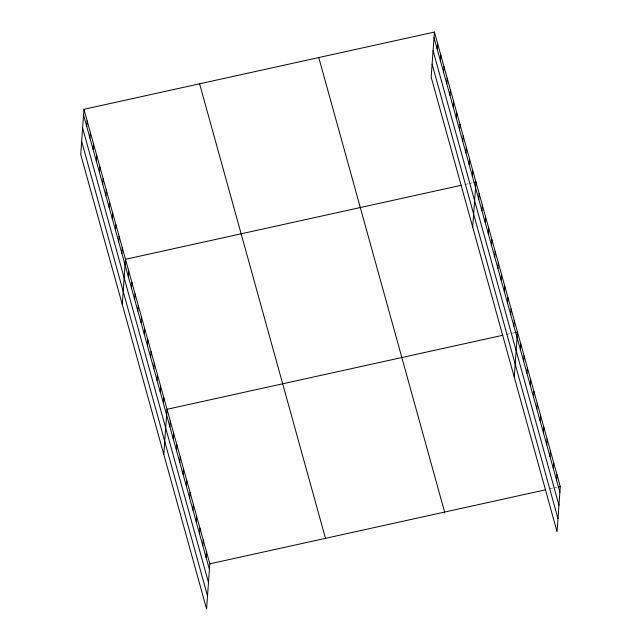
<?xml version="1.0" encoding="UTF-8"?>
<svg xmlns="http://www.w3.org/2000/svg" width="641" height="641" viewBox="0 0 641 641"><rect width="100%" height="100%" fill="white"/><g stroke="black" fill="none" stroke-linecap="round" stroke-linejoin="round"><path stroke-width="0.48" stroke-dasharray="3.21 2.4" d="M464.933 184.472L468.611 183.663M469.524 183.454L472.281 182.853M506.47 334.458L510.148 333.649M511.061 333.448L513.818 332.839M549.265 488.995L552.943 488.186M553.856 487.985L557.526 487.176"/><path stroke-width="0.96" d="M83.947 109.315L80.718 154.433L206.586 608.95L209.823 563.832L83.947 109.315L434.414 32.05L560.282 486.567L557.053 531.685L431.177 77.168L434.414 32.05M86.743 126.477L87.144 120.853M89.94 138.015L90.341 132.391M93.129 149.553L93.538 143.929M96.326 161.091L96.735 155.467M99.523 172.629L99.924 167.005M102.72 184.167L103.121 178.543M105.917 195.705L106.318 190.081M109.106 207.243L109.515 201.619M112.303 218.781L112.704 213.157M115.5 230.319L115.901 224.687M118.697 241.857L119.098 236.225M121.886 253.395L122.295 247.763M122.255 304.419L125.492 259.301L461.264 185.281M128.28 276.471L128.681 270.839M131.477 288.009L131.878 282.377M134.666 299.547L135.075 293.915M137.863 311.077L138.272 305.453M141.06 322.615L141.461 316.991M144.257 334.153L144.658 328.529M147.454 345.691L147.855 340.067M150.643 357.229L151.052 351.605M153.84 368.767L154.241 363.143M157.037 380.305L157.438 374.681M160.234 391.843L160.635 386.219M163.423 403.381L163.832 397.757M163.792 454.413L167.029 409.295L502.8 335.267M169.913 426.81L170.314 421.185M173.206 438.7L173.607 433.068M176.499 450.583L176.9 444.958M179.792 462.473L180.193 456.849M183.078 474.356L183.486 468.731M186.371 486.247L186.779 480.622M189.664 498.137L190.065 492.504M192.957 510.02L193.358 504.395M196.25 521.91L196.651 516.285M199.543 533.793L199.944 528.168M202.836 545.683L203.237 540.059M206.122 557.574L206.53 551.941M437.202 49.213L437.611 43.588M440.399 60.751L440.808 55.126M443.596 72.289L443.997 66.664M446.793 83.827L447.194 78.202M449.99 95.365L450.391 89.74M453.179 106.903L453.588 101.278M456.376 118.441L456.777 112.816M459.573 129.979L459.974 124.354M462.77 141.517L463.171 135.892M465.959 153.055L466.368 147.43M469.156 164.593L469.557 158.968M472.353 176.131L472.754 170.506M472.713 227.162L475.951 182.044L474.116 182.445M478.739 199.207L479.148 193.582M481.936 210.745L482.344 205.12M485.133 222.283L485.533 216.658M488.33 233.821L488.73 228.196M491.527 245.359L491.927 239.734M494.716 256.897L495.124 251.272M497.913 268.435L498.313 262.81M501.11 279.973L501.51 274.348M504.307 291.511L504.707 285.886M507.496 303.049L507.904 297.416M510.693 314.587L511.093 308.954M513.89 326.125L514.29 320.492M514.25 377.148L517.487 332.03L514.731 332.639M520.38 349.545L520.78 343.921M523.665 361.436L524.074 355.811M526.958 373.318L527.367 367.694M530.251 385.209L530.652 379.584M533.544 397.1L533.945 391.467M536.837 408.982L537.238 403.357M540.131 420.873L540.531 415.248M543.424 432.763L543.824 427.13M546.709 444.646L547.118 439.021M550.002 456.536L550.411 450.911M553.295 468.419L553.696 462.794M556.588 480.309L556.989 474.685M209.823 563.832L545.595 489.804M558.447 486.976L560.282 486.567M434.013 37.675L559.881 492.2M433.076 50.711L558.944 505.228M432.114 64.132L557.982 518.657M318.761 57.546L444.63 512.063M199.607 83.819L325.476 538.336M83.546 114.939L209.415 569.456M82.617 127.968L208.485 582.493M81.647 141.397L207.524 595.922"/></g></svg>
